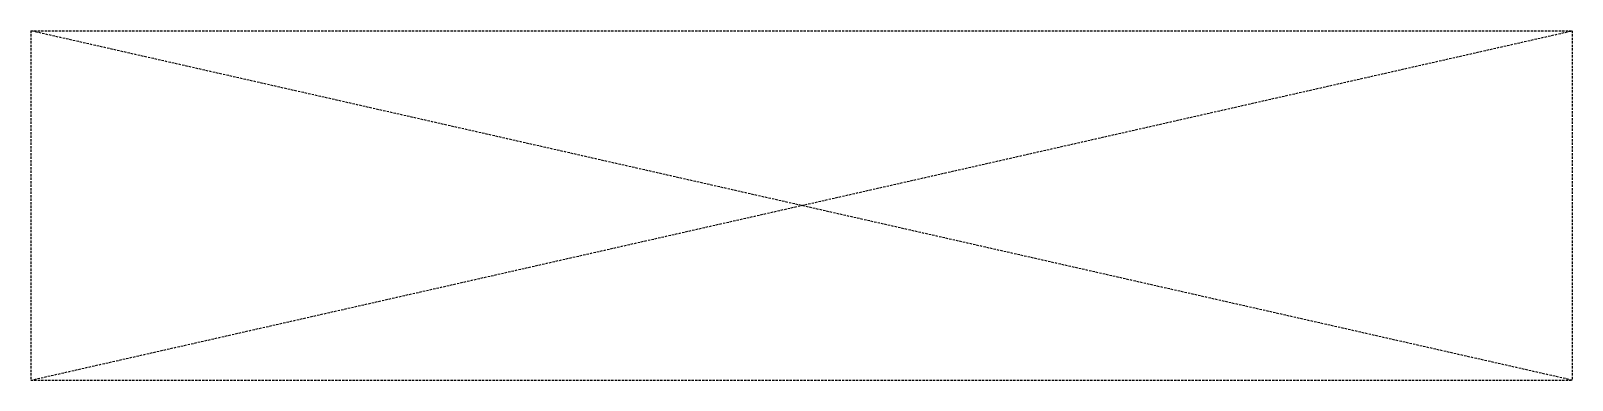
# Model space of a CAD drawing. Header units: millimetres. Extents: x 813027 to 1148939, y -931049 to -10.
# Drawn here: x 968540 to 971185, y -110335 to -109735 of the extents above; entities that cross this region are included whole.
import ezdxf

# ---------------------------------------------------------------- set-up
doc = ezdxf.new("R2010")
doc.units = ezdxf.units.MM
doc.linetypes.add('DPA_Hidden 100', pattern=[6, 4, -2])
doc.layers.add('A-DETL', color=1, linetype='Continuous', lineweight=25)

msp = doc.modelspace()

# ---------------------------------------------------------------- linework, layer by layer
at = {"layer": 'A-DETL', "linetype": 'DPA_Hidden 100'}
for p, q in [((968540, -110335), (971185, -109735)), ((971185, -110335), (968540, -109735)), ((968540, -109735), (968540, -110335)), ((968540, -109735), (971185, -109735)), ((971185, -109735), (971185, -110335)), ((968540, -110335), (971185, -110335))]:
    msp.add_line(p, q, dxfattribs=at)

doc.saveas('drawing.dxf')
